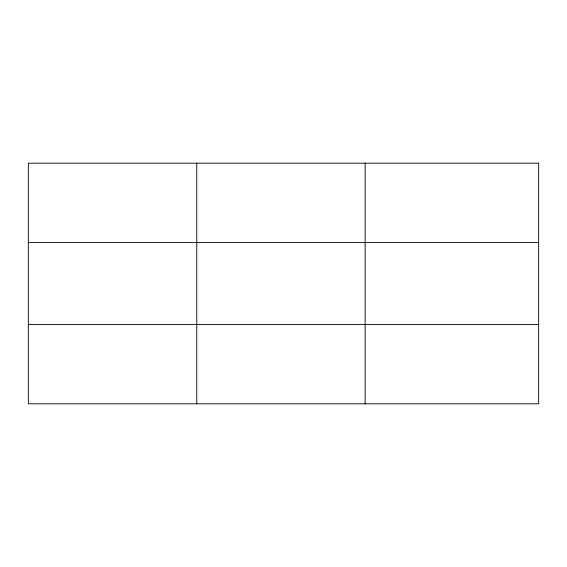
<?xml version="1.0" encoding="UTF-8"?>
<svg xmlns="http://www.w3.org/2000/svg" width="567" height="567" viewBox="0 0 567 567"><rect width="100%" height="100%" fill="white"/><g stroke="black" fill="none" stroke-linecap="round" stroke-linejoin="round"><path stroke-width="0.85" d="M196.749 163.183L196.749 403.817M365.148 163.183L365.148 403.817M28.35 242.591L538.65 242.591M28.35 324.409L538.65 324.409M538.65 163.183L538.65 403.817L28.35 403.817L28.35 163.183L538.65 163.183"/></g></svg>
